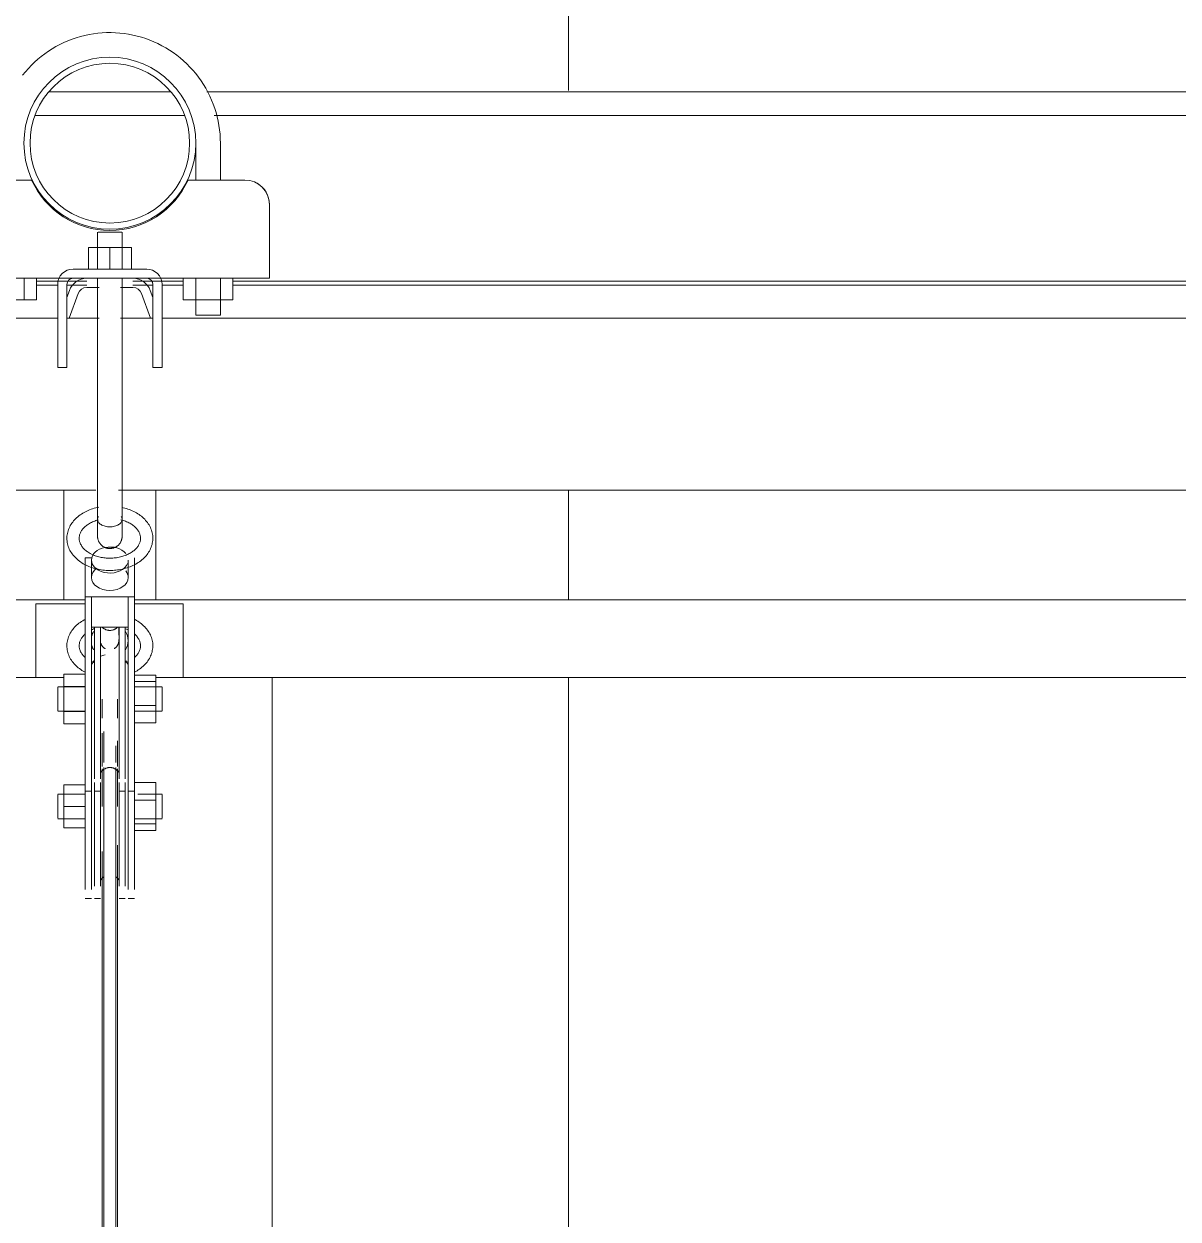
# Model space of a CAD drawing. Header units: inches. Extents: x 21386 to 98813, y -290 to 853.
# Drawn here: x 36256.38 to 36279.88, y 270.35 to 294.68 of the extents above; entities that cross this region are included whole.
import ezdxf

# ---------------------------------------------------------------- set-up
doc = ezdxf.new("R2010")
doc.units = ezdxf.units.IN
doc.header["$MEASUREMENT"] = 0
for name, color, linetype, lineweight in [('A-WALL-PATT', 111, 'Continuous', 25), ('Q-SPCQ', 91, 'Continuous', 13), ('S-BEAM', 12, 'Continuous', 13)]:
    doc.layers.add(name, color=color, linetype=linetype, lineweight=lineweight)

# ---------------------------------------------------------------- blocks, each defined once
blk = doc.blocks.new('Basketball_Backstop-Performance_Sports_Systems-3103-Ceiling_Hung - 27_-0_ to 27_-11 7_8_-652462-Building Section - East_West looking South')
at = {"layer": 'Q-SPCQ', "color": 8, "lineweight": 9}
for p, q in [((-25620.419, 292.25), (-25620.419, 291.5)), ((-25619.919, 291.5), (-25619.919, 292.25)), ((-25623.763, 291.5), (-25624.919, 291.5)), ((-25619.419, 291.5), (-25620.575, 291.5)), ((-25618.919, 289.812), (-25618.919, 291)), ((-25622.419, 290.437), (-25622.419, 290.125)), ((-25622.419, 290.437), (-25622.419, 289.687)), ((-25622.41, 290.437), (-25622.41, 290.437)), ((-25622.41, 290.437), (-25622.169, 290.437)), ((-25622.169, 290.437), (-25621.927, 290.437)), ((-25621.927, 290.437), (-25621.927, 290.437)), ((-25621.919, 290.125), (-25621.919, 290.437)), ((-25621.919, 289.687), (-25621.919, 290.437)), ((-25622.606, 290.125), (-25622.169, 290.125)), ((-25622.606, 289.687), (-25622.606, 290.125)), ((-25622.169, 290.125), (-25621.731, 290.125)), ((-25622.169, 290.125), (-25622.169, 289.687)), ((-25621.731, 289.687), (-25621.731, 290.125)), ((-25618.919, 289.812), (-25618.919, 289.5)), ((-25625.419, 289.5), (-25622.919, 289.5)), ((-25623.916, 289.062), (-25623.916, 289.5)), ((-25623.664, 289.062), (-25623.664, 289.5)), ((-25621.419, 289.687), (-25622.919, 289.687)), ((-25622.919, 289.5), (-25621.419, 289.5)), ((-25622.419, 289.5), (-25622.419, 288.687)), ((-25622.419, 289.5), (-25622.419, 286.937)), ((-25621.919, 288.687), (-25621.919, 289.5)), ((-25621.919, 286.937), (-25621.919, 289.5)), ((-25621.419, 289.5), (-25618.919, 289.5)), ((-25620.674, 289.062), (-25620.674, 289.5)), ((-25620.421, 289.062), (-25620.421, 289.5)), ((-25620.419, 289.511), (-25620.419, 288.75)), ((-25619.919, 288.75), (-25619.919, 289.511)), ((-25619.916, 289.062), (-25619.916, 289.5)), ((-25619.664, 289.5), (-25619.664, 289.062)), ((-25623.231, 288.187), (-25623.231, 289.375)), ((-25623.044, 289.375), (-25623.044, 288.187)), ((-25622.991, 289.253), (-25623.044, 289.109)), ((-25622.639, 289.313), (-25622.385, 289.313)), ((-25621.952, 289.313), (-25621.699, 289.313)), ((-25621.294, 289.109), (-25621.346, 289.253)), ((-25621.294, 289.375), (-25621.294, 288.187)), ((-25621.106, 288.187), (-25621.106, 289.375)), ((-25623.916, 289.062), (-25624.421, 289.062)), ((-25623.664, 289.062), (-25623.916, 289.062)), ((-25622.998, 288.687), (-25622.815, 289.189)), ((-25621.523, 289.189), (-25621.34, 288.687)), ((-25620.421, 289.062), (-25620.674, 289.062)), ((-25619.916, 289.062), (-25620.421, 289.062)), ((-25619.664, 289.062), (-25619.916, 289.062)), ((-25619.919, 288.75), (-25620.419, 288.75)), ((-25620.419, 288.75), (-25620.41, 288.75)), ((-25619.927, 288.75), (-25619.919, 288.75)), ((-25623.231, 288.687), (-25647.106, 288.687)), ((-25622.385, 288.687), (-25623.044, 288.687)), ((-25621.294, 288.687), (-25621.952, 288.687)), ((-25597.231, 288.687), (-25621.106, 288.687)), ((-25623.231, 288.197), (-25623.231, 287.824)), ((-25623.231, 287.687), (-25623.231, 288.187)), ((-25623.044, 287.824), (-25623.044, 288.197)), ((-25623.044, 288.187), (-25623.044, 287.687)), ((-25621.294, 288.197), (-25621.294, 287.824)), ((-25621.294, 287.687), (-25621.294, 288.187)), ((-25621.106, 287.824), (-25621.106, 288.197)), ((-25621.106, 288.187), (-25621.106, 287.687)), ((-25623.231, 287.819), (-25623.231, 287.687)), ((-25623.044, 287.687), (-25623.044, 287.819)), ((-25621.294, 287.819), (-25621.294, 287.687)), ((-25621.106, 287.687), (-25621.106, 287.819)), ((-25623.231, 287.687), (-25623.044, 287.687)), ((-25623.044, 287.687), (-25623.231, 287.687)), ((-25621.294, 287.687), (-25621.106, 287.687)), ((-25621.106, 287.687), (-25621.294, 287.687)), ((-25622.419, 285.749), (-25622.419, 284.604)), ((-25621.919, 284.588), (-25621.919, 285.749)), ((-25648.038, 285.187), (-25622.456, 285.187)), ((-25623.106, 285.187), (-25623.106, 282.955)), ((-25622.419, 285.187), (-25622.419, 284.595)), ((-25621.991, 285.187), (-25596.296, 285.187)), ((-25621.919, 284.789), (-25621.919, 285.187)), ((-25621.231, 282.955), (-25621.231, 285.187)), ((-25622.544, 283.81), (-25622.669, 283.81)), ((-25622.669, 283.81), (-25622.669, 283.015)), ((-25622.544, 283.766), (-25622.544, 283.412)), ((-25621.794, 283.412), (-25621.794, 283.766)), ((-25621.669, 283.81), (-25621.669, 283.015)), ((-25670.174, 282.955), (-25622.669, 282.955)), ((-25622.669, 280.229), (-25622.669, 283.015)), ((-25622.669, 283.015), (-25622.544, 283.015)), ((-25622.544, 283.015), (-25621.794, 283.015)), ((-25622.544, 283.015), (-25622.544, 280.229)), ((-25621.794, 280.229), (-25621.794, 283.015)), ((-25621.794, 283.015), (-25621.669, 283.015)), ((-25621.669, 283.015), (-25621.669, 280.229)), ((-25621.669, 282.955), (-25574.174, 282.955)), ((-25622.669, 282.875), (-25623.674, 282.875)), ((-25623.674, 282.875), (-25623.674, 281.375)), ((-25620.674, 282.875), (-25621.669, 282.875)), ((-25620.674, 281.375), (-25620.674, 282.875)), ((-25621.794, 282.396), (-25622.544, 282.396)), ((-25622.481, 279.612), (-25622.481, 282.408)), ((-25622.356, 282.408), (-25622.356, 279.612)), ((-25621.981, 279.612), (-25621.981, 282.408)), ((-25621.856, 282.408), (-25621.856, 279.612)), ((-25625.486, 281.375), (-25623.11, 281.375)), ((-25623.106, 281.19), (-25623.106, 281.443)), ((-25623.106, 281.443), (-25622.669, 281.443)), ((-25621.669, 281.425), (-25621.231, 281.425)), ((-25621.669, 281.295), (-25621.231, 281.295)), ((-25621.231, 281.425), (-25621.231, 281.295)), ((-25621.231, 281.295), (-25621.231, 280.807)), ((-25621.227, 281.375), (-25618.861, 281.375)), ((-25574.174, 281.375), (-25618.861, 281.375)), ((-25618.861, 225.045), (-25618.861, 281.375)), ((-25622.669, 281.187), (-25623.231, 281.187)), ((-25623.231, 280.761), (-25623.231, 281.179)), ((-25623.106, 280.685), (-25623.106, 281.19)), ((-25623.106, 281.19), (-25622.669, 281.19)), ((-25621.106, 281.187), (-25621.669, 281.187)), ((-25621.106, 281.179), (-25621.106, 280.761)), ((-25623.231, 280.696), (-25623.231, 280.761)), ((-25622.325, 280.937), (-25622.325, 280.547)), ((-25622.013, 280.547), (-25622.013, 280.937)), ((-25621.669, 280.807), (-25621.231, 280.807)), ((-25621.231, 280.807), (-25621.231, 280.45)), ((-25621.106, 280.761), (-25621.106, 280.696)), ((-25623.231, 280.687), (-25622.669, 280.687)), ((-25623.106, 280.432), (-25623.106, 280.685)), ((-25623.106, 280.685), (-25622.669, 280.685)), ((-25621.669, 280.687), (-25621.106, 280.687)), ((-25622.669, 280.432), (-25623.106, 280.432)), ((-25622.325, 280.241), (-25622.325, 279.566)), ((-25622.294, 280.276), (-25622.294, 279.643)), ((-25621.669, 280.45), (-25621.231, 280.45)), ((-25622.669, 279.482), (-25622.669, 280.229)), ((-25622.544, 280.229), (-25622.544, 279.482)), ((-25622.013, 279.566), (-25622.013, 280.087)), ((-25621.794, 279.482), (-25621.794, 280.229)), ((-25621.669, 280.229), (-25621.669, 279.482)), ((-25622.044, 279.643), (-25622.044, 279.987)), ((-25622.481, 279.314), (-25622.481, 279.612)), ((-25622.356, 279.612), (-25622.356, 279.314)), ((-25622.325, 279.515), (-25622.325, 278.75)), ((-25622.294, 279.542), (-25622.294, 210.698)), ((-25622.044, 210.698), (-25622.044, 279.542)), ((-25622.013, 278.75), (-25622.013, 279.515)), ((-25621.981, 279.314), (-25621.981, 279.612)), ((-25621.856, 279.612), (-25621.856, 279.314)), ((-25622.669, 277.058), (-25622.669, 279.495)), ((-25622.544, 279.495), (-25622.544, 277.058)), ((-25621.794, 277.058), (-25621.794, 279.495)), ((-25621.669, 279.495), (-25621.669, 277.058)), ((-25623.106, 278.75), (-25623.106, 279.187)), ((-25623.106, 279.187), (-25622.669, 279.187)), ((-25622.669, 279.062), (-25622.544, 279.062)), ((-25622.481, 277.126), (-25622.481, 279.235)), ((-25622.481, 279.062), (-25622.356, 279.062)), ((-25622.356, 279.235), (-25622.356, 277.126)), ((-25621.981, 277.126), (-25621.981, 279.235)), ((-25621.981, 279.062), (-25621.856, 279.062)), ((-25621.856, 279.235), (-25621.856, 277.126)), ((-25621.794, 279.062), (-25621.669, 279.062)), ((-25621.669, 279.238), (-25621.231, 279.238)), ((-25621.231, 279.238), (-25621.231, 278.881)), ((-25622.669, 279), (-25623.231, 279)), ((-25623.231, 278.927), (-25623.231, 278.991)), ((-25623.231, 278.509), (-25623.231, 278.927)), ((-25621.669, 278.881), (-25621.231, 278.881)), ((-25621.106, 279), (-25621.598, 279)), ((-25621.231, 278.881), (-25621.231, 278.393)), ((-25621.106, 278.991), (-25621.106, 278.927)), ((-25621.106, 278.927), (-25621.106, 278.509)), ((-25623.106, 278.312), (-25623.106, 278.75)), ((-25622.669, 278.75), (-25623.106, 278.75)), ((-25623.231, 278.5), (-25622.669, 278.5)), ((-25623.106, 278.312), (-25622.669, 278.312)), ((-25621.669, 278.5), (-25621.106, 278.5)), ((-25621.231, 278.393), (-25621.669, 278.393)), ((-25621.231, 278.393), (-25621.231, 278.262)), ((-25621.669, 278.262), (-25621.231, 278.262)), ((-25622.325, 277.835), (-25622.325, 210.936)), ((-25622.013, 211.459), (-25622.013, 277.965)), ((-25622.669, 276.875), (-25622.544, 276.875)), ((-25622.481, 276.875), (-25622.356, 276.875)), ((-25621.981, 276.875), (-25621.856, 276.875)), ((-25621.794, 276.875), (-25621.669, 276.875))]:
    blk.add_line(p, q, dxfattribs=at)
at = {"layer": 'Q-SPCQ', "color": 8, "lineweight": 9, "flags": 128}
for points in [[(-25619.919, 292.25), (-25619.921, 292.34), (-25619.926, 292.43), (-25619.935, 292.519), (-25619.948, 292.608), (-25619.964, 292.697), (-25619.983, 292.785), (-25620.006, 292.872), (-25620.033, 292.958), (-25620.063, 293.043), (-25620.096, 293.126), (-25620.133, 293.208), (-25620.173, 293.289), (-25620.216, 293.368), (-25620.262, 293.445), (-25620.312, 293.52), (-25620.364, 293.594), (-25620.419, 293.665), (-25620.477, 293.734), (-25620.538, 293.8), (-25620.601, 293.864), (-25620.667, 293.925), (-25620.735, 293.984), (-25620.806, 294.04), (-25620.878, 294.093), (-25620.953, 294.143), (-25621.03, 294.19), (-25621.108, 294.234), (-25621.189, 294.275), (-25621.27, 294.313), (-25621.353, 294.347), (-25621.438, 294.378), (-25621.524, 294.406), (-25621.61, 294.43), (-25621.698, 294.45), (-25621.786, 294.467), (-25621.875, 294.481), (-25621.965, 294.491), (-25622.055, 294.497), (-25622.144, 294.5), (-25622.234, 294.499), (-25622.324, 294.495), (-25622.414, 294.487), (-25622.503, 294.475), (-25622.592, 294.46), (-25622.68, 294.441), (-25622.767, 294.419), (-25622.853, 294.393), (-25622.939, 294.364), (-25623.023, 294.332), (-25623.105, 294.296), (-25623.186, 294.257), (-25623.266, 294.215), (-25623.343, 294.169), (-25623.419, 294.121), (-25623.493, 294.069), (-25623.565, 294.015), (-25623.634, 293.957), (-25623.701, 293.898), (-25623.766, 293.835), (-25623.828, 293.77), (-25623.887, 293.702), (-25623.944, 293.632)], [(-25622.419, 286.937), (-25622.419, 286.858), (-25622.419, 286.778), (-25622.419, 286.698), (-25622.419, 286.619), (-25622.419, 286.54), (-25622.419, 286.462), (-25622.419, 286.385), (-25622.419, 286.308), (-25622.419, 286.233), (-25622.419, 286.159), (-25622.419, 286.086), (-25622.419, 286.014), (-25622.419, 285.944), (-25622.419, 285.875), (-25622.419, 285.808), (-25622.419, 285.749)], [(-25621.919, 285.749), (-25621.919, 285.814), (-25621.919, 285.881), (-25621.919, 285.95), (-25621.919, 286.02), (-25621.919, 286.092), (-25621.919, 286.165), (-25621.919, 286.24), (-25621.919, 286.315), (-25621.919, 286.392), (-25621.919, 286.469), (-25621.919, 286.547), (-25621.919, 286.626), (-25621.919, 286.705), (-25621.919, 286.785), (-25621.919, 286.865), (-25621.919, 286.937)], [(-25622.392, 284.842), (-25622.425, 284.835), (-25622.457, 284.827), (-25622.488, 284.819), (-25622.519, 284.809), (-25622.55, 284.799), (-25622.58, 284.787), (-25622.61, 284.775), (-25622.639, 284.762), (-25622.667, 284.748), (-25622.695, 284.733), (-25622.722, 284.717), (-25622.748, 284.701), (-25622.774, 284.683), (-25622.798, 284.665), (-25622.822, 284.646), (-25622.845, 284.626), (-25622.866, 284.606), (-25622.887, 284.584), (-25622.907, 284.562), (-25622.925, 284.539), (-25622.943, 284.516), (-25622.959, 284.492), (-25622.974, 284.467), (-25622.987, 284.442), (-25622.999, 284.416), (-25623.01, 284.389), (-25623.02, 284.362), (-25623.027, 284.335), (-25623.034, 284.307), (-25623.039, 284.279), (-25623.042, 284.251), (-25623.044, 284.223), (-25623.044, 284.208)], [(-25621.294, 284.208), (-25621.295, 284.236), (-25621.297, 284.264), (-25621.301, 284.292), (-25621.307, 284.32), (-25621.314, 284.348), (-25621.322, 284.375), (-25621.332, 284.402), (-25621.344, 284.428), (-25621.357, 284.453), (-25621.371, 284.479), (-25621.386, 284.503), (-25621.403, 284.527), (-25621.421, 284.55), (-25621.44, 284.573), (-25621.46, 284.594), (-25621.481, 284.615), (-25621.503, 284.635), (-25621.526, 284.655), (-25621.551, 284.674), (-25621.575, 284.691), (-25621.601, 284.708), (-25621.628, 284.725), (-25621.655, 284.74), (-25621.683, 284.754), (-25621.712, 284.768), (-25621.741, 284.781), (-25621.771, 284.793), (-25621.802, 284.803), (-25621.832, 284.814), (-25621.864, 284.823), (-25621.896, 284.831), (-25621.928, 284.838)], [(-25622.794, 284.208), (-25622.793, 284.222), (-25622.792, 284.236), (-25622.79, 284.25), (-25622.787, 284.265), (-25622.784, 284.279), (-25622.779, 284.293), (-25622.774, 284.307), (-25622.768, 284.322), (-25622.76, 284.336), (-25622.752, 284.35), (-25622.743, 284.364), (-25622.733, 284.379), (-25622.723, 284.393), (-25622.711, 284.407), (-25622.698, 284.42), (-25622.684, 284.434), (-25622.67, 284.447), (-25622.654, 284.46), (-25622.638, 284.473), (-25622.621, 284.485), (-25622.602, 284.497), (-25622.584, 284.509), (-25622.564, 284.52), (-25622.543, 284.53), (-25622.522, 284.54), (-25622.501, 284.55), (-25622.478, 284.559), (-25622.455, 284.567), (-25622.432, 284.575), (-25622.407, 284.582)], [(-25622.419, 284.595), (-25622.419, 284.566), (-25622.419, 284.537), (-25622.419, 284.51), (-25622.419, 284.483), (-25622.419, 284.458), (-25622.419, 284.434), (-25622.419, 284.412), (-25622.419, 284.391), (-25622.419, 284.371), (-25622.419, 284.353), (-25622.419, 284.336), (-25622.419, 284.32), (-25622.419, 284.306), (-25622.419, 284.294), (-25622.419, 284.283), (-25622.419, 284.273), (-25622.419, 284.266), (-25622.419, 284.259), (-25622.419, 284.255), (-25622.419, 284.252), (-25622.419, 284.25)], [(-25622.419, 284.25), (-25622.419, 284.251), (-25622.419, 284.253), (-25622.419, 284.257), (-25622.419, 284.263), (-25622.419, 284.27), (-25622.419, 284.279), (-25622.419, 284.289), (-25622.419, 284.301), (-25622.419, 284.314), (-25622.419, 284.329), (-25622.419, 284.345), (-25622.419, 284.363), (-25622.419, 284.382), (-25622.419, 284.403), (-25622.419, 284.425), (-25622.419, 284.448), (-25622.419, 284.472), (-25622.419, 284.498), (-25622.419, 284.525), (-25622.419, 284.553), (-25622.419, 284.583), (-25622.419, 284.595)], [(-25621.943, 284.585), (-25621.919, 284.578), (-25621.895, 284.571), (-25621.872, 284.563), (-25621.849, 284.555), (-25621.827, 284.545), (-25621.805, 284.536), (-25621.785, 284.525), (-25621.765, 284.515), (-25621.745, 284.503), (-25621.727, 284.492), (-25621.709, 284.48), (-25621.692, 284.467), (-25621.676, 284.454), (-25621.661, 284.441), (-25621.647, 284.428), (-25621.634, 284.414), (-25621.621, 284.4), (-25621.61, 284.386), (-25621.6, 284.372), (-25621.59, 284.358), (-25621.581, 284.344), (-25621.574, 284.329), (-25621.567, 284.315), (-25621.561, 284.301), (-25621.556, 284.286), (-25621.552, 284.272), (-25621.549, 284.258), (-25621.546, 284.244), (-25621.545, 284.23), (-25621.544, 284.216), (-25621.544, 284.208)], [(-25621.919, 284.595), (-25621.919, 284.566), (-25621.919, 284.537), (-25621.919, 284.51), (-25621.919, 284.483), (-25621.919, 284.458), (-25621.919, 284.434), (-25621.919, 284.412), (-25621.919, 284.391), (-25621.919, 284.371), (-25621.919, 284.353), (-25621.919, 284.336), (-25621.919, 284.32), (-25621.919, 284.306), (-25621.919, 284.294), (-25621.919, 284.283), (-25621.919, 284.273), (-25621.919, 284.266), (-25621.919, 284.259), (-25621.919, 284.255), (-25621.919, 284.252), (-25621.919, 284.25)], [(-25621.919, 284.25), (-25621.919, 284.251), (-25621.919, 284.253), (-25621.919, 284.257), (-25621.919, 284.263), (-25621.919, 284.27), (-25621.919, 284.279), (-25621.919, 284.289), (-25621.919, 284.301), (-25621.919, 284.314), (-25621.919, 284.329), (-25621.919, 284.345), (-25621.919, 284.363), (-25621.919, 284.382), (-25621.919, 284.403), (-25621.919, 284.425), (-25621.919, 284.448), (-25621.919, 284.472), (-25621.919, 284.498), (-25621.919, 284.525), (-25621.919, 284.553), (-25621.919, 284.583), (-25621.919, 284.595)], [(-25623.044, 284.208), (-25623.043, 284.18), (-25623.041, 284.151), (-25623.037, 284.123), (-25623.031, 284.096), (-25623.024, 284.068), (-25623.015, 284.041), (-25623.005, 284.014), (-25622.994, 283.988), (-25622.981, 283.962), (-25622.967, 283.937), (-25622.951, 283.913), (-25622.935, 283.889), (-25622.917, 283.866), (-25622.898, 283.843), (-25622.878, 283.822), (-25622.856, 283.801), (-25622.834, 283.78), (-25622.811, 283.761), (-25622.787, 283.742), (-25622.762, 283.724), (-25622.736, 283.707), (-25622.71, 283.691), (-25622.682, 283.676), (-25622.654, 283.661), (-25622.626, 283.648), (-25622.596, 283.635), (-25622.566, 283.623), (-25622.536, 283.612), (-25622.505, 283.602), (-25622.474, 283.593), (-25622.442, 283.585), (-25622.41, 283.578), (-25622.377, 283.571), (-25622.344, 283.566), (-25622.311, 283.561), (-25622.278, 283.558), (-25622.245, 283.555), (-25622.211, 283.553), (-25622.178, 283.553), (-25622.144, 283.553), (-25622.111, 283.554), (-25622.077, 283.556), (-25622.044, 283.559), (-25622.011, 283.563), (-25621.978, 283.568), (-25621.945, 283.574), (-25621.913, 283.581), (-25621.881, 283.588), (-25621.849, 283.597), (-25621.818, 283.607), (-25621.787, 283.617), (-25621.757, 283.629), (-25621.728, 283.641), (-25621.699, 283.654), (-25621.67, 283.668), (-25621.643, 283.683), (-25621.616, 283.699), (-25621.589, 283.715), (-25621.564, 283.732), (-25621.539, 283.751), (-25621.516, 283.77), (-25621.493, 283.79), (-25621.471, 283.81), (-25621.451, 283.831), (-25621.431, 283.853), (-25621.412, 283.876), (-25621.395, 283.9), (-25621.379, 283.924), (-25621.364, 283.949), (-25621.35, 283.974), (-25621.338, 284), (-25621.327, 284.026), (-25621.318, 284.053), (-25621.31, 284.081), (-25621.304, 284.108), (-25621.299, 284.136), (-25621.296, 284.164), (-25621.294, 284.193), (-25621.294, 284.208)], [(-25621.544, 284.208), (-25621.544, 284.194), (-25621.545, 284.18), (-25621.547, 284.165), (-25621.55, 284.151), (-25621.554, 284.137), (-25621.558, 284.123), (-25621.564, 284.108), (-25621.57, 284.094), (-25621.577, 284.08), (-25621.585, 284.065), (-25621.594, 284.051), (-25621.604, 284.037), (-25621.615, 284.023), (-25621.627, 284.009), (-25621.64, 283.995), (-25621.653, 283.982), (-25621.668, 283.969), (-25621.683, 283.955), (-25621.7, 283.943), (-25621.717, 283.93), (-25621.735, 283.919), (-25621.754, 283.907), (-25621.774, 283.896), (-25621.794, 283.885), (-25621.815, 283.875), (-25621.837, 283.866), (-25621.859, 283.857), (-25621.883, 283.849), (-25621.906, 283.841), (-25621.93, 283.834), (-25621.955, 283.828), (-25621.98, 283.822), (-25622.005, 283.817), (-25622.031, 283.813), (-25622.056, 283.809), (-25622.083, 283.807), (-25622.109, 283.804), (-25622.135, 283.803), (-25622.162, 283.803), (-25622.188, 283.803), (-25622.215, 283.804), (-25622.241, 283.805), (-25622.267, 283.808), (-25622.293, 283.811), (-25622.319, 283.815), (-25622.344, 283.819), (-25622.369, 283.825), (-25622.394, 283.831), (-25622.419, 283.837), (-25622.442, 283.845), (-25622.466, 283.853), (-25622.489, 283.861), (-25622.511, 283.87), (-25622.532, 283.88), (-25622.553, 283.89), (-25622.573, 283.901), (-25622.592, 283.912), (-25622.611, 283.924), (-25622.629, 283.936), (-25622.645, 283.949), (-25622.661, 283.961), (-25622.677, 283.975), (-25622.691, 283.988), (-25622.704, 284.002), (-25622.716, 284.015), (-25622.728, 284.029), (-25622.738, 284.044), (-25622.748, 284.058), (-25622.756, 284.072), (-25622.764, 284.086), (-25622.771, 284.101), (-25622.776, 284.115), (-25622.781, 284.129), (-25622.785, 284.144), (-25622.789, 284.158), (-25622.791, 284.172), (-25622.793, 284.186), (-25622.794, 284.2), (-25622.794, 284.208)], [(-25622.169, 284), (-25622.179, 284), (-25622.189, 284.001), (-25622.199, 284.002), (-25622.209, 284.003), (-25622.218, 284.005), (-25622.228, 284.007), (-25622.238, 284.01), (-25622.247, 284.013), (-25622.257, 284.016), (-25622.266, 284.02), (-25622.275, 284.024), (-25622.284, 284.028), (-25622.293, 284.033), (-25622.302, 284.038), (-25622.31, 284.044), (-25622.318, 284.049), (-25622.326, 284.056), (-25622.334, 284.062), (-25622.341, 284.069), (-25622.348, 284.076), (-25622.355, 284.083), (-25622.361, 284.091), (-25622.368, 284.099), (-25622.374, 284.107), (-25622.379, 284.115), (-25622.384, 284.123), (-25622.389, 284.132), (-25622.394, 284.141), (-25622.398, 284.15), (-25622.402, 284.159), (-25622.405, 284.169), (-25622.408, 284.178), (-25622.411, 284.188), (-25622.413, 284.198), (-25622.415, 284.208), (-25622.417, 284.217), (-25622.418, 284.227), (-25622.418, 284.237), (-25622.419, 284.247), (-25622.419, 284.25)], [(-25621.919, 284.25), (-25621.919, 284.24), (-25621.92, 284.23), (-25621.921, 284.22), (-25621.922, 284.21), (-25621.924, 284.2), (-25621.926, 284.191), (-25621.929, 284.181), (-25621.931, 284.171), (-25621.935, 284.162), (-25621.939, 284.153), (-25621.943, 284.144), (-25621.947, 284.135), (-25621.952, 284.126), (-25621.957, 284.117), (-25621.962, 284.109), (-25621.968, 284.101), (-25621.974, 284.093), (-25621.981, 284.085), (-25621.988, 284.078), (-25621.995, 284.071), (-25622.002, 284.064), (-25622.01, 284.057), (-25622.017, 284.051), (-25622.025, 284.045), (-25622.034, 284.04), (-25622.042, 284.034), (-25622.051, 284.03), (-25622.06, 284.025), (-25622.069, 284.021), (-25622.078, 284.017), (-25622.088, 284.014), (-25622.097, 284.01), (-25622.107, 284.008), (-25622.116, 284.006), (-25622.126, 284.004), (-25622.136, 284.002), (-25622.146, 284.001), (-25622.156, 284), (-25622.166, 284), (-25622.169, 284)], [(-25622.667, 282.56), (-25622.695, 282.545), (-25622.722, 282.53), (-25622.748, 282.513), (-25622.774, 282.496), (-25622.798, 282.478), (-25622.822, 282.459), (-25622.845, 282.439), (-25622.866, 282.418), (-25622.887, 282.397), (-25622.907, 282.375), (-25622.925, 282.352), (-25622.943, 282.328), (-25622.959, 282.304), (-25622.974, 282.28), (-25622.987, 282.254), (-25622.999, 282.228), (-25623.01, 282.202), (-25623.02, 282.175), (-25623.027, 282.148), (-25623.034, 282.12), (-25623.039, 282.092), (-25623.042, 282.064), (-25623.044, 282.036), (-25623.044, 282.02)], [(-25621.294, 282.02), (-25621.295, 282.049), (-25621.297, 282.077), (-25621.301, 282.105), (-25621.307, 282.133), (-25621.314, 282.16), (-25621.322, 282.187), (-25621.332, 282.214), (-25621.344, 282.24), (-25621.357, 282.266), (-25621.371, 282.291), (-25621.386, 282.316), (-25621.403, 282.339), (-25621.421, 282.363), (-25621.44, 282.385), (-25621.46, 282.407), (-25621.481, 282.428), (-25621.503, 282.448), (-25621.526, 282.467), (-25621.551, 282.486), (-25621.575, 282.504), (-25621.601, 282.521), (-25621.628, 282.537), (-25621.655, 282.552)], [(-25622.794, 282.02), (-25622.793, 282.035), (-25622.792, 282.049), (-25622.79, 282.063), (-25622.787, 282.077), (-25622.784, 282.091), (-25622.779, 282.106), (-25622.774, 282.12), (-25622.768, 282.134), (-25622.76, 282.148), (-25622.752, 282.163), (-25622.743, 282.177), (-25622.733, 282.191), (-25622.723, 282.205), (-25622.711, 282.219), (-25622.698, 282.233), (-25622.684, 282.246), (-25622.67, 282.26)], [(-25622.543, 282.343), (-25622.522, 282.353), (-25622.501, 282.362), (-25622.478, 282.371)], [(-25622.324, 282.396), (-25622.317, 282.39), (-25622.311, 282.384), (-25622.304, 282.379), (-25622.297, 282.374), (-25622.289, 282.369), (-25622.282, 282.364), (-25622.274, 282.36), (-25622.266, 282.356), (-25622.258, 282.352), (-25622.25, 282.348), (-25622.242, 282.345), (-25622.234, 282.342), (-25622.225, 282.34), (-25622.217, 282.338), (-25622.208, 282.336), (-25622.199, 282.335), (-25622.191, 282.334), (-25622.182, 282.333), (-25622.173, 282.333), (-25622.164, 282.333), (-25622.156, 282.333), (-25622.147, 282.334), (-25622.138, 282.335), (-25622.129, 282.336), (-25622.121, 282.338), (-25622.112, 282.34), (-25622.104, 282.343), (-25622.095, 282.345), (-25622.087, 282.348), (-25622.079, 282.352), (-25622.071, 282.356), (-25622.063, 282.36), (-25622.056, 282.364), (-25622.048, 282.369), (-25622.041, 282.374), (-25622.034, 282.379), (-25622.027, 282.384), (-25622.02, 282.39), (-25622.014, 282.396)], [(-25621.986, 282.236), (-25621.986, 282.25), (-25621.986, 282.265), (-25621.986, 282.28), (-25621.986, 282.296), (-25621.986, 282.312), (-25621.986, 282.329), (-25621.986, 282.347), (-25621.986, 282.365), (-25621.986, 282.384), (-25621.986, 282.403)], [(-25621.986, 282.389), (-25621.986, 282.37), (-25621.986, 282.352), (-25621.986, 282.334), (-25621.986, 282.317), (-25621.986, 282.3), (-25621.986, 282.284), (-25621.986, 282.269), (-25621.986, 282.254), (-25621.986, 282.24)], [(-25621.849, 282.367), (-25621.827, 282.358), (-25621.805, 282.348)], [(-25621.661, 282.254), (-25621.647, 282.24), (-25621.634, 282.227), (-25621.621, 282.213), (-25621.61, 282.199), (-25621.6, 282.185), (-25621.59, 282.17), (-25621.581, 282.156), (-25621.574, 282.142), (-25621.567, 282.128), (-25621.561, 282.113), (-25621.556, 282.099), (-25621.552, 282.085), (-25621.549, 282.071), (-25621.546, 282.056), (-25621.545, 282.042), (-25621.544, 282.028), (-25621.544, 282.02)], [(-25623.044, 282.02), (-25623.043, 281.992), (-25623.041, 281.964), (-25623.037, 281.936), (-25623.031, 281.908), (-25623.024, 281.881), (-25623.015, 281.853), (-25623.005, 281.827), (-25622.994, 281.8), (-25622.981, 281.775), (-25622.967, 281.75), (-25622.951, 281.725), (-25622.935, 281.701), (-25622.917, 281.678), (-25622.898, 281.656), (-25622.878, 281.634), (-25622.856, 281.613), (-25622.834, 281.593), (-25622.811, 281.573), (-25622.787, 281.555), (-25622.762, 281.537), (-25622.736, 281.52), (-25622.71, 281.504), (-25622.682, 281.488)], [(-25622.677, 281.787), (-25622.691, 281.8), (-25622.704, 281.814), (-25622.716, 281.828), (-25622.728, 281.842), (-25622.738, 281.856), (-25622.748, 281.87), (-25622.756, 281.885), (-25622.764, 281.899), (-25622.771, 281.913), (-25622.776, 281.927), (-25622.781, 281.942), (-25622.785, 281.956), (-25622.789, 281.97), (-25622.791, 281.984), (-25622.793, 281.999), (-25622.794, 282.013), (-25622.794, 282.02)], [(-25622.261, 281.959), (-25622.267, 281.962), (-25622.274, 281.966), (-25622.28, 281.97), (-25622.286, 281.975), (-25622.292, 281.979), (-25622.298, 281.984), (-25622.303, 281.989), (-25622.308, 281.994), (-25622.314, 282), (-25622.318, 282.006), (-25622.323, 282.011), (-25622.328, 282.017), (-25622.332, 282.024), (-25622.336, 282.03), (-25622.339, 282.037), (-25622.343, 282.043), (-25622.346, 282.05), (-25622.349, 282.057), (-25622.351, 282.064), (-25622.354, 282.071)], [(-25621.986, 282.125), (-25621.987, 282.118), (-25621.987, 282.11), (-25621.988, 282.103), (-25621.989, 282.095), (-25621.99, 282.088), (-25621.992, 282.08), (-25621.994, 282.073), (-25621.996, 282.066), (-25621.998, 282.059), (-25622.001, 282.052), (-25622.004, 282.045), (-25622.008, 282.038), (-25622.011, 282.032), (-25622.015, 282.025), (-25622.019, 282.019), (-25622.024, 282.013), (-25622.028, 282.007), (-25622.033, 282.001), (-25622.038, 281.996), (-25622.043, 281.99), (-25622.049, 281.985), (-25622.054, 281.98), (-25622.06, 281.976), (-25622.066, 281.971), (-25622.073, 281.967), (-25622.079, 281.963)], [(-25621.986, 282.149), (-25621.986, 282.143), (-25621.986, 282.137), (-25621.986, 282.133), (-25621.986, 282.13), (-25621.986, 282.127), (-25621.986, 282.126), (-25621.986, 282.125)], [(-25621.986, 282.125), (-25621.986, 282.125), (-25621.986, 282.127), (-25621.986, 282.129), (-25621.986, 282.132), (-25621.986, 282.136), (-25621.986, 282.141), (-25621.986, 282.147)], [(-25621.67, 281.48), (-25621.643, 281.495), (-25621.616, 281.511), (-25621.589, 281.528), (-25621.564, 281.545), (-25621.539, 281.563), (-25621.516, 281.582), (-25621.493, 281.602), (-25621.471, 281.623), (-25621.451, 281.644), (-25621.431, 281.666), (-25621.412, 281.689), (-25621.395, 281.712), (-25621.379, 281.736), (-25621.364, 281.761), (-25621.35, 281.787), (-25621.338, 281.813), (-25621.327, 281.839), (-25621.318, 281.866), (-25621.31, 281.893), (-25621.304, 281.921), (-25621.299, 281.949), (-25621.296, 281.977), (-25621.294, 282.005), (-25621.294, 282.02)], [(-25621.544, 282.02), (-25621.544, 282.006), (-25621.545, 281.992), (-25621.547, 281.978), (-25621.55, 281.964), (-25621.554, 281.949), (-25621.558, 281.935), (-25621.564, 281.921), (-25621.57, 281.907), (-25621.577, 281.892), (-25621.585, 281.878), (-25621.594, 281.864), (-25621.604, 281.85), (-25621.615, 281.836), (-25621.627, 281.822), (-25621.64, 281.808), (-25621.653, 281.794), (-25621.668, 281.781)], [(-25622.489, 281.674), (-25622.511, 281.683), (-25622.532, 281.692)], [(-25621.794, 281.698), (-25621.815, 281.688), (-25621.837, 281.678), (-25621.859, 281.67)], [(-25621.981, 279.437), (-25621.986, 279.445), (-25621.991, 279.452), (-25621.996, 279.459), (-25622.002, 279.466), (-25622.008, 279.472), (-25622.014, 279.479), (-25622.02, 279.485), (-25622.027, 279.491), (-25622.034, 279.496), (-25622.041, 279.501), (-25622.048, 279.506), (-25622.056, 279.511), (-25622.063, 279.515), (-25622.071, 279.519), (-25622.079, 279.523), (-25622.087, 279.527), (-25622.095, 279.53), (-25622.104, 279.533), (-25622.112, 279.535), (-25622.121, 279.537), (-25622.129, 279.539), (-25622.138, 279.54), (-25622.147, 279.541), (-25622.156, 279.542), (-25622.164, 279.542), (-25622.173, 279.542), (-25622.182, 279.542), (-25622.191, 279.541), (-25622.2, 279.54), (-25622.208, 279.539), (-25622.217, 279.537), (-25622.225, 279.535), (-25622.234, 279.532), (-25622.242, 279.53), (-25622.25, 279.527), (-25622.259, 279.523), (-25622.267, 279.519), (-25622.274, 279.515), (-25622.282, 279.511), (-25622.289, 279.506), (-25622.297, 279.501), (-25622.304, 279.496), (-25622.311, 279.491), (-25622.317, 279.485), (-25622.324, 279.479), (-25622.33, 279.472), (-25622.336, 279.466), (-25622.341, 279.459), (-25622.347, 279.452), (-25622.352, 279.445), (-25622.356, 279.437)], [(-25622.297, 277.314), (-25622.304, 277.309), (-25622.311, 277.303), (-25622.317, 277.297), (-25622.324, 277.291), (-25622.33, 277.285), (-25622.336, 277.278), (-25622.341, 277.272), (-25622.347, 277.265), (-25622.352, 277.257), (-25622.356, 277.25)], [(-25621.981, 277.25), (-25621.986, 277.257), (-25621.991, 277.265), (-25621.996, 277.272), (-25622.002, 277.278), (-25622.008, 277.285), (-25622.014, 277.291), (-25622.02, 277.297), (-25622.027, 277.303), (-25622.034, 277.309), (-25622.041, 277.314)]]:
    blk.add_lwpolyline(points, dxfattribs=at)
at = {"layer": 'Q-SPCQ', "color": 8, "lineweight": 9}
for centre, radius, start, end in [((-25622.169, 292.25), 1.75, 0, 180), ((-25622.169, 292.25), 1.625, 0, 180), ((-25622.169, 292.25), 1.75, 180, 0), ((-25622.169, 292.25), 1.625, 180, 0), ((-25622.169, 292.223), 1.75, 204.3958, 335.6042), ((-25619.419, 291), 0.5, 0, 90), ((-25619.419, 291), 0.5, 0, 60), ((-25622.919, 289.375), 0.312, 90, 180), ((-25622.919, 289.375), 0.125, 90, 180), ((-25622.639, 289.125), 0.375, 90, 160), ((-25621.699, 289.125), 0.375, 20, 90), ((-25621.419, 289.375), 0.312, 0, 90), ((-25621.419, 289.375), 0.125, 0, 90), ((-25622.639, 289.125), 0.187, 90, 160), ((-25621.699, 289.125), 0.188, 20, 90), ((-25622.174, 282.125), 0.375, 150, 165), ((-25622.174, 282.125), 0.375, 0, 30), ((-25622.174, 282.125), 0.375, 195, 210), ((-25622.174, 282.125), 0.375, 330, 0)]:
    blk.add_arc(centre, radius, start, end, dxfattribs=at)
for centre, start_param, end_param in [((-25622.169, 283.766), 0.523599, 3.141593), ((-25622.169, 283.766), 3.141593, 6.021386), ((-25622.169, 283.412), 2.356194, 3.141593), ((-25622.169, 283.412), 3.141593, 6.283185), ((-25622.169, 283.412), 0, 0.523599), ((-25622.169, 281.578), 2.617994, 2.879793), ((-25622.169, 281.578), 1.832596, 2.094395), ((-25622.169, 281.578), 0.261799, 0.523599)]:
    blk.add_ellipse(centre, major_axis=(0.375, 0), ratio=0.707107, start_param=start_param, end_param=end_param, dxfattribs=at)
for points in [[(-25622.415, 284.568), (-25622.42, 284.586), (-25622.42, 284.605), (-25622.415, 284.623)], [(-25621.923, 284.623), (-25621.918, 284.605), (-25621.918, 284.586), (-25621.923, 284.568)]]:
    blk.add_open_spline(points, degree=3, dxfattribs=at)
for points, knots in [([(-25622.169, 284.439), (-25622.202, 284.439), (-25622.268, 284.448), (-25622.338, 284.477), (-25622.379, 284.509), (-25622.402, 284.537), (-25622.416, 284.566), (-25622.422, 284.605), (-25622.413, 284.635), (-25622.401, 284.654)], [-1, -1, -1, -1, -0.875, -0.75, -0.6875, -0.625, -0.5625, -0.5, -0.375, -0.375, -0.375, -0.375]), ([(-25621.937, 284.654), (-25621.931, 284.645), (-25621.922, 284.625), (-25621.916, 284.585), (-25621.931, 284.536), (-25621.986, 284.483), (-25622.07, 284.448), (-25622.136, 284.439), (-25622.169, 284.439)], [-0.625, -0.625, -0.625, -0.625, -0.5625, -0.5, -0.375, -0.25, -0.125, 0, 0, 0, 0])]:
    blk.add_open_spline(points, degree=3, knots=knots, dxfattribs=at)
blk = doc.blocks.new('Girt_Z - 10_D-1241717-Building Section - East_West looking South')
at = {"layer": 'S-BEAM', "color": 8, "lineweight": 9}
for p, q in [((-25623.398, 293.295), (-25620.94, 293.295)), ((-25620.196, 293.295), (-25598.141, 293.295)), ((-25623.68, 292.813), (-25620.658, 292.813)), ((-25620.047, 292.813), (-25598.29, 292.813)), ((-25623.664, 289.438), (-25622.639, 289.438)), ((-25623.664, 289.362), (-25623.229, 289.362)), ((-25623.044, 289.362), (-25622.639, 289.362)), ((-25621.699, 289.438), (-25620.674, 289.438)), ((-25621.699, 289.362), (-25621.294, 289.362)), ((-25621.108, 289.362), (-25620.674, 289.362)), ((-25619.664, 289.438), (-25598.674, 289.438)), ((-25619.664, 289.362), (-25598.674, 289.362))]:
    blk.add_line(p, q, dxfattribs=at)

msp = doc.modelspace()

# ---------------------------------------------------------------- hatches: boundary and pattern name
at = {"layer": 'A-WALL-PATT', "lineweight": 9}
h = msp.add_hatch(dxfattribs=at)
h.set_pattern_fill('FP_54', color=8, style=0, pattern_type=2)
h.set_pattern_definition([(90, (-88161.435, 0), (-19.685, 1e-15), [])])
h.paths.add_polyline_path([(35616.905, 196.795), (35894.405, 196.795), (35894.405, 237.69), (35616.905, 237.69), (35616.905, 213.14)], flags=0)
h.paths.add_polyline_path([(38321.649, 196.795), (38322.851, 196.795), (38285.163, 237.69), (38220.405, 237.69), (38220.405, 196.795), (38307.03, 196.795)], flags=0)
h.paths.add_polyline_path([(35904.405, 196.795), (36183.905, 196.795), (36183.905, 237.69), (35904.405, 237.69), (35904.405, 232.67)], flags=0)
h.paths.add_polyline_path([(36193.905, 196.795), (36240.511, 196.795), (36227.469, 237.69), (36193.905, 237.69), (36193.905, 232.67)], flags=0)
h.paths.add_polyline_path([(36243.782, 196.795), (36254.808, 196.795), (36254.787, 224.125), (36254.121, 224.125), (36254.121, 224.312), (36253.621, 224.375), (36253.621, 225.687), (36254.121, 225.687), (36254.121, 225.875), (36254.808, 225.875), (36254.808, 237.69), (36230.74, 237.69), (36232.341, 232.67)], flags=0)
h.paths.add_polyline_path([(36261.433, 196.795), (36272.46, 196.795), (36285.502, 237.69), (36261.433, 237.69), (36261.433, 225.875), (36262.121, 225.875), (36262.127, 225.687), (36262.621, 225.625), (36262.621, 224.312), (36262.121, 224.312), (36262.121, 224.125), (36261.433, 224.125), (36261.433, 198.492)], flags=0)
h.paths.add_polyline_path([(38210.405, 196.795), (38210.405, 237.69), (37930.905, 237.69), (37930.905, 196.795), (38183.455, 196.795)], flags=0)
h.paths.add_polyline_path([(39025.681, 196.795), (39080.905, 196.795), (39080.905, 237.69), (38799.405, 237.69), (38799.405, 196.795), (38885.31, 196.795)], flags=0)
h.paths.add_polyline_path([(36275.731, 196.795), (36473.405, 196.795), (36473.405, 237.69), (36288.773, 237.69), (36280.944, 213.14)], flags=0)
h.paths.add_polyline_path([(37920.905, 196.795), (37920.905, 237.69), (37641.405, 237.69), (37641.405, 196.795), (37902.713, 196.795)], flags=0)
h.paths.add_polyline_path([(38389.434, 196.795), (38396.104, 196.795), (38433.796, 237.69), (38286.504, 237.69), (38324.249, 196.795), (38372.979, 196.795)], flags=0)
h.paths.add_polyline_path([(36483.405, 196.795), (36762.905, 196.795), (36762.905, 237.69), (36483.405, 237.69), (36483.405, 232.564)], flags=0)
h.paths.add_polyline_path([(36772.905, 196.795), (36906.078, 196.795), (36893.036, 237.69), (36772.905, 237.69), (36772.905, 228.229)], flags=0)
h.paths.add_polyline_path([(36909.349, 196.795), (36920.376, 196.795), (36920.376, 224.125), (36919.688, 224.125), (36919.688, 224.312), (36919.188, 224.375), (36919.188, 225.687), (36919.688, 225.687), (36919.688, 225.875), (36920.376, 225.875), (36920.376, 237.69), (36896.307, 237.69), (36904.137, 213.14)], flags=0)
h.paths.add_polyline_path([(36927.001, 196.795), (36938.027, 196.795), (36951.069, 237.69), (36927.001, 237.69), (36927.022, 225.875), (36927.688, 225.875), (36927.688, 225.687), (36928.188, 225.625), (36928.188, 224.312), (36927.688, 224.312), (36927.688, 224.125), (36927.001, 224.125), (36927.001, 198.492)], flags=0)
h.paths.add_polyline_path([(36941.299, 196.795), (37052.405, 196.795), (37052.405, 237.69), (36954.341, 237.69), (36946.511, 213.14)], flags=0)
h.paths.add_polyline_path([(37631.405, 196.795), (37631.405, 237.69), (37351.905, 237.69), (37351.905, 196.795), (37621.971, 196.795)], flags=0)
h.paths.add_polyline_path([(37341.905, 196.795), (37341.905, 237.69), (37277.156, 237.69), (37239.487, 196.795), (37341.229, 196.795)], flags=0)
h.paths.add_polyline_path([(38432.169, 196.795), (38499.905, 196.795), (38499.905, 237.69), (38435.156, 237.69), (38397.487, 196.795), (38427.287, 196.795)], flags=0)
h.paths.add_polyline_path([(37062.405, 196.795), (37164.851, 196.795), (37127.163, 237.69), (37062.405, 237.69), (37062.405, 223.895)], flags=0)
h.paths.add_polyline_path([(38509.905, 196.795), (38789.405, 196.795), (38789.405, 237.69), (38509.905, 237.69), (38509.905, 202.222)], flags=0)
h.paths.add_polyline_path([(37194.777, 196.795), (37238.104, 196.795), (37275.796, 237.69), (37128.504, 237.69), (37166.201, 196.795), (37189.468, 196.795)], flags=0)
h.paths.add_polyline_path([(36927.218, 224.679), (36927.226, 224.685), (36927.355, 224.719), (36927.544, 224.756), (36927.605, 224.907), (36927.731, 225.038), (36927.53, 225.125), (36927.53, 225.281), (36927.337, 225.229), (36927.477, 225), (36927.302, 224.776), (36927.082, 224.75), (36927.097, 224.71)], flags=0)
h.paths.add_polyline_path([(36254.591, 224.679), (36254.726, 224.756), (36254.692, 224.817), (36254.451, 224.817), (36254.332, 225), (36254.48, 225.232), (36254.266, 225.244), (36254.204, 225.093), (36254.078, 224.962), (36254.279, 224.875), (36254.279, 224.719), (36254.583, 224.685)], flags=0)
h.paths.add_polyline_path([(36261.651, 224.679), (36261.658, 224.685), (36261.788, 224.719), (36261.977, 224.75), (36262.037, 224.907), (36262.164, 225.038), (36261.971, 225.199), (36261.962, 225.281), (36261.874, 225.199), (36261.91, 225), (36261.761, 224.77), (36261.515, 224.75), (36261.529, 224.71)], flags=0)
h.paths.add_polyline_path([(36920.158, 224.679), (36920.294, 224.751), (36920.26, 224.817), (36920.018, 224.817), (36919.9, 225), (36919.938, 225.217), (36919.847, 225.125), (36919.646, 224.962), (36919.847, 224.875), (36919.847, 224.719), (36920.151, 224.685)], flags=0)
h.paths.add_polyline_path([(36262.115, 224.764), (36262.236, 224.927), (36262.136, 224.801), (36262.127, 224.786)], flags=0)
h.paths.add_polyline_path([(36927.682, 224.764), (36927.804, 224.927), (36927.704, 224.801)], flags=0)
h.paths.add_polyline_path([(36262.244, 225.012), (36262.164, 225.199), (36262.209, 225.073), (36262.236, 225.026)], flags=0)
h.paths.add_polyline_path([(36927.812, 225.012), (36927.731, 225.199), (36927.788, 225.053), (36927.804, 225.026)], flags=0)
h.paths.add_polyline_path([(36254.16, 225.294), (36254.137, 225.342), (36254.137, 225.305)], flags=0)
h.paths.add_polyline_path([(36919.728, 225.294), (36919.704, 225.342), (36919.704, 225.305)], flags=0)
h.paths.add_polyline_path([(36254.226, 225.407), (36254.204, 225.417), (36254.204, 225.412)], flags=0)
h.paths.add_polyline_path([(36919.793, 225.407), (36919.772, 225.417), (36919.772, 225.412)], flags=0)
h.paths.add_polyline_path([(37481.6, 245.045), (37631.405, 245.045), (37631.405, 285.94), (37351.905, 285.94), (37351.905, 245.045), (37411.415, 245.045)], flags=0)
h.paths.add_polyline_path([(39080.905, 245.045), (39080.905, 285.94), (38799.405, 285.94), (38799.405, 245.045), (39078.32, 245.045)], flags=0)
h.paths.add_polyline_path([(36483.405, 245.045), (36762.905, 245.045), (36762.905, 285.94), (36483.405, 285.94), (36483.405, 268.527)], flags=0)
h.paths.add_polyline_path([(36473.405, 245.045), (36473.405, 285.94), (36306.314, 285.864), (36306.314, 285.446), (36305.939, 285.446), (36305.939, 285.157), (36305.689, 285.223), (36305.689, 285.446), (36305.59, 285.406), (36305.531, 284.999), (36305.234, 284.852), (36305.558, 284.75), (36305.59, 282.955), (36306.121, 282.879), (36306.121, 281.375), (36305.871, 281.375), (36305.871, 280.937), (36305.558, 280.937), (36305.5, 279.687), (36304.683, 279.687), (36304.683, 280.937), (36304.371, 280.937), (36304.371, 281.375), (36301.136, 281.375), (36302.559, 280.918), (36291.119, 245.045), (36358.632, 245.045)], flags=0)
h.paths.add_polyline_path([(38604.568, 245.045), (38789.405, 245.045), (38789.405, 285.94), (38509.905, 285.94), (38509.905, 245.045), (38534.383, 245.045)], flags=0)
h.paths.add_polyline_path([(36077.89, 245.045), (36183.905, 245.045), (36183.905, 285.94), (35904.405, 285.94), (35904.405, 245.045), (35937.519, 245.045)], flags=0)
h.paths.add_polyline_path([(36211.044, 284.859), (36211.5, 284.776), (36211.558, 284.75), (36211.59, 282.955), (36257.189, 282.955), (36257.189, 285.187), (36232.342, 285.118), (36232.337, 284.961), (36232.284, 284.759), (36232.126, 284.744), (36231.876, 285.187), (36228.126, 285.247), (36228.126, 285.94), (36212.314, 285.864), (36212.314, 285.446), (36211.939, 285.446), (36211.939, 285.157), (36211.689, 285.229), (36211.689, 285.446), (36211.59, 285.406), (36211.531, 284.999), (36211.104, 284.876)], flags=0)
h.paths.add_polyline_path([(36193.905, 245.045), (36225.123, 245.045), (36213.683, 280.918), (36215.106, 281.375), (36211.871, 281.375), (36211.871, 280.937), (36211.558, 280.937), (36211.5, 279.687), (36210.683, 279.687), (36210.683, 280.937), (36210.371, 280.937), (36210.371, 281.375), (36210.121, 281.375), (36210.121, 282.955), (36210.683, 282.955), (36210.742, 284.776), (36210.742, 284.869), (36210.652, 284.871), (36210.652, 285.446), (36210.564, 285.395), (36210.564, 285.157), (36210.314, 285.157), (36210.314, 285.94), (36193.905, 285.94), (36193.905, 260.972)], flags=0)
h.paths.add_polyline_path([(36990.302, 245.045), (37052.405, 245.045), (37052.405, 285.94), (36971.496, 285.864), (36971.496, 285.157), (36971.246, 285.223), (36971.246, 285.446), (36971.157, 285.406), (36971.099, 284.87), (36971.023, 284.795), (36971.126, 284.75), (36971.157, 282.955), (36971.688, 282.879), (36971.688, 281.375), (36971.438, 281.375), (36971.438, 280.937), (36971.126, 280.937), (36971.067, 279.687), (36970.251, 279.687), (36970.251, 280.937), (36969.938, 280.937), (36969.938, 281.375), (36966.704, 281.375), (36968.126, 280.918), (36956.686, 245.045), (36968.126, 245.045)], flags=0)
h.paths.add_polyline_path([(37121.725, 245.045), (37282.574, 245.045), (37320.18, 285.94), (37084.029, 285.94), (37115.853, 251.414)], flags=0)
h.paths.add_polyline_path([(36287.847, 245.045), (36299.434, 281.375), (36261.433, 281.375), (36261.433, 245.045), (36270.9, 245.045)], flags=0)
h.paths.add_polyline_path([(37062.405, 245.045), (37120.385, 245.045), (37082.698, 285.94), (37062.405, 285.94), (37062.405, 271.731)], flags=0)
h.paths.add_polyline_path([(38298.637, 245.045), (38440.574, 245.045), (38478.18, 285.94), (38242.029, 285.94), (38279.808, 245.045)], flags=0)
h.paths.add_polyline_path([(36228.394, 245.045), (36254.808, 245.045), (36254.808, 281.375), (36216.808, 281.375), (36223.072, 261.734)], flags=0)
h.paths.add_polyline_path([(35616.905, 245.045), (35894.405, 245.045), (35894.405, 285.94), (35616.905, 285.94), (35616.905, 245.538)], flags=0)
h.paths.add_polyline_path([(37762.342, 245.045), (37920.905, 245.045), (37920.905, 285.94), (37641.405, 285.94), (37641.405, 245.045)], flags=0)
h.paths.add_polyline_path([(36893.962, 245.045), (36920.376, 245.045), (36920.376, 281.375), (36882.376, 281.375), (36885.451, 271.731)], flags=0)
h.paths.add_polyline_path([(36876.611, 284.859), (36876.466, 284.945), (36876.575, 284.873)], flags=0)
h.paths.add_polyline_path([(36890.691, 245.045), (36879.25, 280.918), (36880.673, 281.375), (36877.438, 281.375), (36877.438, 280.937), (36877.126, 280.937), (36877.067, 279.687), (36876.251, 279.687), (36876.251, 280.937), (36875.938, 280.937), (36875.938, 281.375), (36875.688, 281.375), (36875.688, 282.955), (36876.251, 282.955), (36876.309, 284.776), (36876.309, 284.869), (36876.22, 284.871), (36876.22, 285.446), (36876.121, 285.406), (36876.121, 285.157), (36875.871, 285.157), (36875.871, 285.446), (36875.496, 285.511), (36875.496, 285.929), (36772.905, 285.94), (36772.905, 245.045), (36882.096, 245.045)], flags=0)
h.paths.add_polyline_path([(37286.364, 245.045), (37341.905, 245.045), (37341.905, 285.94), (37321.626, 285.94), (37283.934, 245.045)], flags=0)
h.paths.add_polyline_path([(38220.405, 245.045), (38278.385, 245.045), (38240.698, 285.94), (38220.405, 285.94), (38220.405, 271.731)], flags=0)
h.paths.add_polyline_path([(38210.405, 245.045), (38210.405, 285.94), (37930.905, 285.94), (37930.905, 245.045), (38183.455, 245.045)], flags=0)
h.paths.add_polyline_path([(36937.663, 245.045), (36953.415, 245.045), (36965.001, 281.375), (36927.001, 281.375), (36927.001, 245.045), (36928.89, 245.045)], flags=0)
h.paths.add_polyline_path([(38499.905, 245.045), (38499.905, 285.94), (38479.626, 285.94), (38441.934, 245.045), (38464.197, 245.045)], flags=0)
h.paths.add_polyline_path([(35607.466, 248.363), (35608.905, 248.363), (35608.905, 285.94), (35606.905, 286.024), (35606.905, 289.438), (35601.905, 289.438), (35601.905, 248.363), (35604.138, 248.363)], flags=0)
h.paths.add_polyline_path([(36970.611, 284.859), (36970.22, 284.871), (36970.278, 284.992), (36970.575, 284.873)], flags=0)
h.paths.add_polyline_path([(36928.89, 282.955), (36970.251, 282.955), (36970.309, 284.776), (36970.575, 284.913), (36970.22, 285.015), (36970.22, 285.446), (36970.121, 285.406), (36970.121, 285.157), (36969.871, 285.157), (36969.871, 285.446), (36969.496, 285.511), (36969.496, 285.929), (36953.683, 285.94), (36953.683, 285.187), (36949.918, 285.139), (36949.87, 284.991), (36949.683, 284.744), (36949.525, 284.759), (36949.448, 285.187), (36924.621, 285.187), (36924.621, 282.955)], flags=0)
h.paths.add_polyline_path([(36288.447, 282.955), (36304.683, 282.955), (36304.742, 284.776), (36304.742, 284.869), (36304.652, 284.871), (36304.652, 285.446), (36304.564, 285.406), (36304.564, 285.157), (36304.314, 285.157), (36304.314, 285.94), (36288.126, 285.94), (36288.126, 285.187), (36284.342, 285.118), (36284.337, 284.961), (36284.284, 284.759), (36284.126, 284.744), (36283.876, 285.187), (36259.064, 285.187), (36259.064, 282.955), (36288.126, 282.955)], flags=0)
h.paths.add_polyline_path([(36897.448, 282.955), (36922.746, 282.955), (36922.746, 285.187), (36897.918, 285.139), (36897.87, 284.991), (36897.683, 284.744), (36897.525, 284.759), (36897.448, 285.187), (36893.683, 285.247), (36893.683, 285.94), (36877.496, 285.864), (36877.496, 285.157), (36877.246, 285.228), (36877.246, 285.446), (36877.157, 285.406), (36877.099, 284.87), (36877.023, 284.795), (36877.126, 284.75), (36877.157, 282.955), (36893.797, 282.955)], flags=0)
h.paths.add_polyline_path([(36211.198, 284.859), (36211.59, 285.015), (36211.531, 284.87), (36211.198, 284.859)], flags=0)
h.paths.add_polyline_path([(36305.198, 284.859), (36305.59, 285.015), (36305.531, 284.87), (36305.198, 284.859)], flags=0)
h.paths.add_polyline_path([(36304.652, 285.929), (36304.652, 285.94), (36304.564, 285.929)], flags=0)
h.paths.add_polyline_path([(36970.22, 285.929), (36970.22, 285.94), (36970.121, 285.929)], flags=0)
h.paths.add_polyline_path([(36877.246, 285.929), (36877.246, 285.94), (36877.157, 285.929)], flags=0)
h.paths.add_polyline_path([(36305.689, 285.929), (36305.689, 285.94), (36305.59, 285.929)], flags=0)
h.paths.add_polyline_path([(36211.689, 285.929), (36211.689, 285.94), (36211.59, 285.929)], flags=0)
h.paths.add_polyline_path([(35603.624, 289.547), (35606.905, 289.547), (35606.905, 293.295), (35608.905, 293.295), (35608.905, 334.091), (35601.905, 334.091), (35601.905, 289.547)], flags=0)
h.paths.add_polyline_path([(38432.169, 293.295), (38485.045, 293.295), (38498.905, 308.357), (38498.905, 324.287), (38221.405, 324.287), (38221.405, 308.315), (38235.349, 293.295), (38427.287, 293.295)], flags=0)
h.paths.add_polyline_path([(37432.508, 293.295), (37630.405, 293.295), (37630.405, 324.287), (37352.905, 324.287), (37352.905, 293.295), (37411.415, 293.295)], flags=0)
h.paths.add_polyline_path([(38510.905, 293.295), (38788.405, 293.295), (38788.405, 324.287), (38510.905, 324.287), (38510.905, 310.792)], flags=0)
h.paths.add_polyline_path([(37331.991, 293.295), (37340.905, 293.295), (37340.905, 306.857), (37328.405, 293.295)], flags=0)
h.paths.add_polyline_path([(36148.076, 293.295), (36182.905, 293.295), (36182.905, 324.287), (35905.405, 324.287), (35905.405, 293.295), (36077.89, 293.295)], flags=0)
h.paths.add_polyline_path([(37327.045, 293.295), (37340.905, 308.357), (37340.905, 324.287), (37063.405, 324.287), (37063.405, 308.315), (37077.349, 293.295), (37327.03, 293.295)], flags=0)
h.paths.add_polyline_path([(36286.153, 293.295), (36303.153, 293.295), (36303.885, 294.087), (36304.134, 294.133), (36304.215, 294.156), (36304.625, 294.444), (36305.627, 294.444), (36306.549, 293.981), (36307.099, 293.295), (36472.405, 293.295), (36472.405, 324.287), (36194.905, 324.287), (36194.905, 293.295), (36209.153, 293.295), (36209.885, 294.087), (36210.134, 294.133), (36210.215, 294.156), (36210.625, 294.444), (36211.627, 294.444), (36212.549, 293.981), (36213.099, 293.295), (36230.211, 293.367), (36230.81, 294.051), (36231.625, 294.444), (36232.775, 294.361), (36233.762, 293.717), (36234.153, 293.295), (36256.153, 293.295), (36256.885, 294.087), (36257.134, 294.133), (36257.215, 294.156), (36257.625, 294.444), (36258.627, 294.444), (36259.549, 293.981), (36260.099, 293.295), (36282.211, 293.367), (36282.81, 294.051), (36283.625, 294.444), (36284.775, 294.361), (36285.762, 293.717), (36286.099, 293.295)], flags=0)
h.paths.add_polyline_path([(36920.116, 293.295), (36921.736, 293.326), (36922.418, 294.075), (36923.183, 294.444), (36924.332, 294.362), (36924.635, 294.118), (36924.635, 294.226), (36925.199, 293.868), (36925.71, 293.295), (36947.711, 293.295), (36948.442, 294.087), (36949.183, 294.444), (36950.215, 294.429), (36951.113, 293.971), (36951.656, 293.295), (36968.736, 293.326), (36969.418, 294.075), (36970.183, 294.444), (36971.332, 294.362), (36971.635, 294.118), (36971.635, 294.226), (36972.199, 293.868), (36972.755, 293.295), (37051.405, 293.295), (37051.405, 324.287), (36773.905, 324.287), (36773.905, 293.295), (36874.736, 293.326), (36875.418, 294.075), (36876.25, 294.444), (36877.332, 294.362), (36877.635, 294.118), (36877.635, 294.226), (36878.199, 293.868), (36878.71, 293.295), (36895.711, 293.295), (36896.442, 294.087), (36897.183, 294.444), (36898.215, 294.429), (36899.113, 293.971), (36899.656, 293.295), (36902.57, 293.295)], flags=0)
h.paths.add_polyline_path([(36922.639, 293.295), (36924.878, 293.339), (36924.594, 293.582), (36924.234, 293.766), (36923.885, 293.848), (36923.431, 293.842), (36922.964, 293.696), (36922.632, 293.474), (36922.534, 293.295)], flags=0)
h.paths.add_polyline_path([(36231.705, 293.295), (36233.321, 293.339), (36233.16, 293.487), (36232.677, 293.766), (36232.328, 293.848), (36231.868, 293.841), (36231.407, 293.696), (36231.075, 293.474), (36230.977, 293.295), (36231.673, 293.295)], flags=0)
h.paths.add_polyline_path([(36285.355, 293.295), (36285.16, 293.487), (36284.677, 293.766), (36284.328, 293.848), (36283.868, 293.841), (36283.407, 293.696), (36283.075, 293.474), (36282.977, 293.295), (36285.321, 293.295)], flags=0)
h.paths.add_polyline_path([(38498.905, 293.295), (38498.905, 306.857), (38486.405, 293.295), (38489.991, 293.295)], flags=0)
h.paths.add_polyline_path([(36875.534, 293.295), (36877.878, 293.339), (36877.594, 293.582), (36877.234, 293.766), (36876.885, 293.848), (36876.431, 293.842), (36876.058, 293.735), (36875.632, 293.474), (36875.488, 293.295)], flags=0)
h.paths.add_polyline_path([(37063.405, 293.295), (37075.92, 293.295), (37063.405, 306.875)], flags=0)
h.paths.add_polyline_path([(37762.342, 293.295), (37919.905, 293.295), (37919.905, 324.287), (37642.405, 324.287), (37642.405, 293.295)], flags=0)
h.paths.add_polyline_path([(36950.558, 293.295), (36950.878, 293.339), (36950.735, 293.474), (36950.234, 293.766), (36949.935, 293.842), (36949.481, 293.848), (36948.964, 293.696), (36948.649, 293.487), (36948.534, 293.295), (36950.496, 293.295)], flags=0)
h.paths.add_polyline_path([(36971.912, 293.295), (36971.594, 293.582), (36971.234, 293.766), (36970.885, 293.848), (36970.431, 293.842), (36969.964, 293.696), (36969.632, 293.474), (36969.534, 293.295), (36971.878, 293.295)], flags=0)
h.paths.add_polyline_path([(37931.905, 293.295), (38209.405, 293.295), (38209.405, 324.287), (37931.905, 324.287), (37931.905, 306.327)], flags=0)
h.paths.add_polyline_path([(38800.405, 293.295), (39080.905, 293.295), (39080.905, 324.287), (38800.405, 324.287), (38800.405, 310.792)], flags=0)
h.paths.add_polyline_path([(36256.897, 293.295), (36259.321, 293.339), (36259.16, 293.487), (36258.677, 293.766), (36258.378, 293.842), (36257.924, 293.848), (36257.407, 293.696), (36257.215, 293.582), (36256.931, 293.339)], flags=0)
h.paths.add_polyline_path([(36305.939, 293.295), (36306.321, 293.339), (36306.023, 293.593), (36305.677, 293.766), (36305.378, 293.842), (36304.924, 293.848), (36304.407, 293.696), (36304.215, 293.582), (36303.977, 293.295), (36304.314, 293.295)], flags=0)
h.paths.add_polyline_path([(38233.92, 293.295), (38221.405, 306.875), (38221.405, 293.295)], flags=0)
h.paths.add_polyline_path([(35893.405, 293.295), (35893.405, 324.287), (35617.405, 324.287), (35617.405, 334.091), (35616.905, 334.091), (35616.905, 293.295), (35797.148, 293.295)], flags=0)
h.paths.add_polyline_path([(36210.215, 293.295), (36212.321, 293.339), (36212.16, 293.487), (36211.677, 293.766), (36211.378, 293.842), (36210.924, 293.848), (36210.407, 293.696), (36210.215, 293.582), (36209.977, 293.295)], flags=0)
h.paths.add_polyline_path([(36639.374, 293.295), (36761.905, 293.295), (36761.905, 324.287), (36484.405, 324.287), (36484.405, 293.295), (36499.003, 293.295)], flags=0)
h.paths.add_polyline_path([(36898.496, 293.295), (36898.878, 293.339), (36898.735, 293.474), (36898.234, 293.766), (36897.935, 293.842), (36897.481, 293.848), (36896.964, 293.696), (36896.649, 293.487), (36896.534, 293.295), (36897.425, 293.295)], flags=0)

# ---------------------------------------------------------------- block references
at = {"layer": 'Q-SPCQ', "color": 8, "lineweight": 9}
msp.add_blockref('Basketball_Backstop-Performance_Sports_Systems-3103-Ceiling_Hung - 27_-0_ to 27_-11 7_8_-652462-Building Section - East_West looking South', (61880.295, 0), dxfattribs=at)
at = {"layer": 'S-BEAM', "color": 8, "lineweight": 9}
msp.add_blockref('Girt_Z - 10_D-1241717-Building Section - East_West looking South', (61880.295, 0), dxfattribs=at)

doc.saveas('drawing.dxf')
